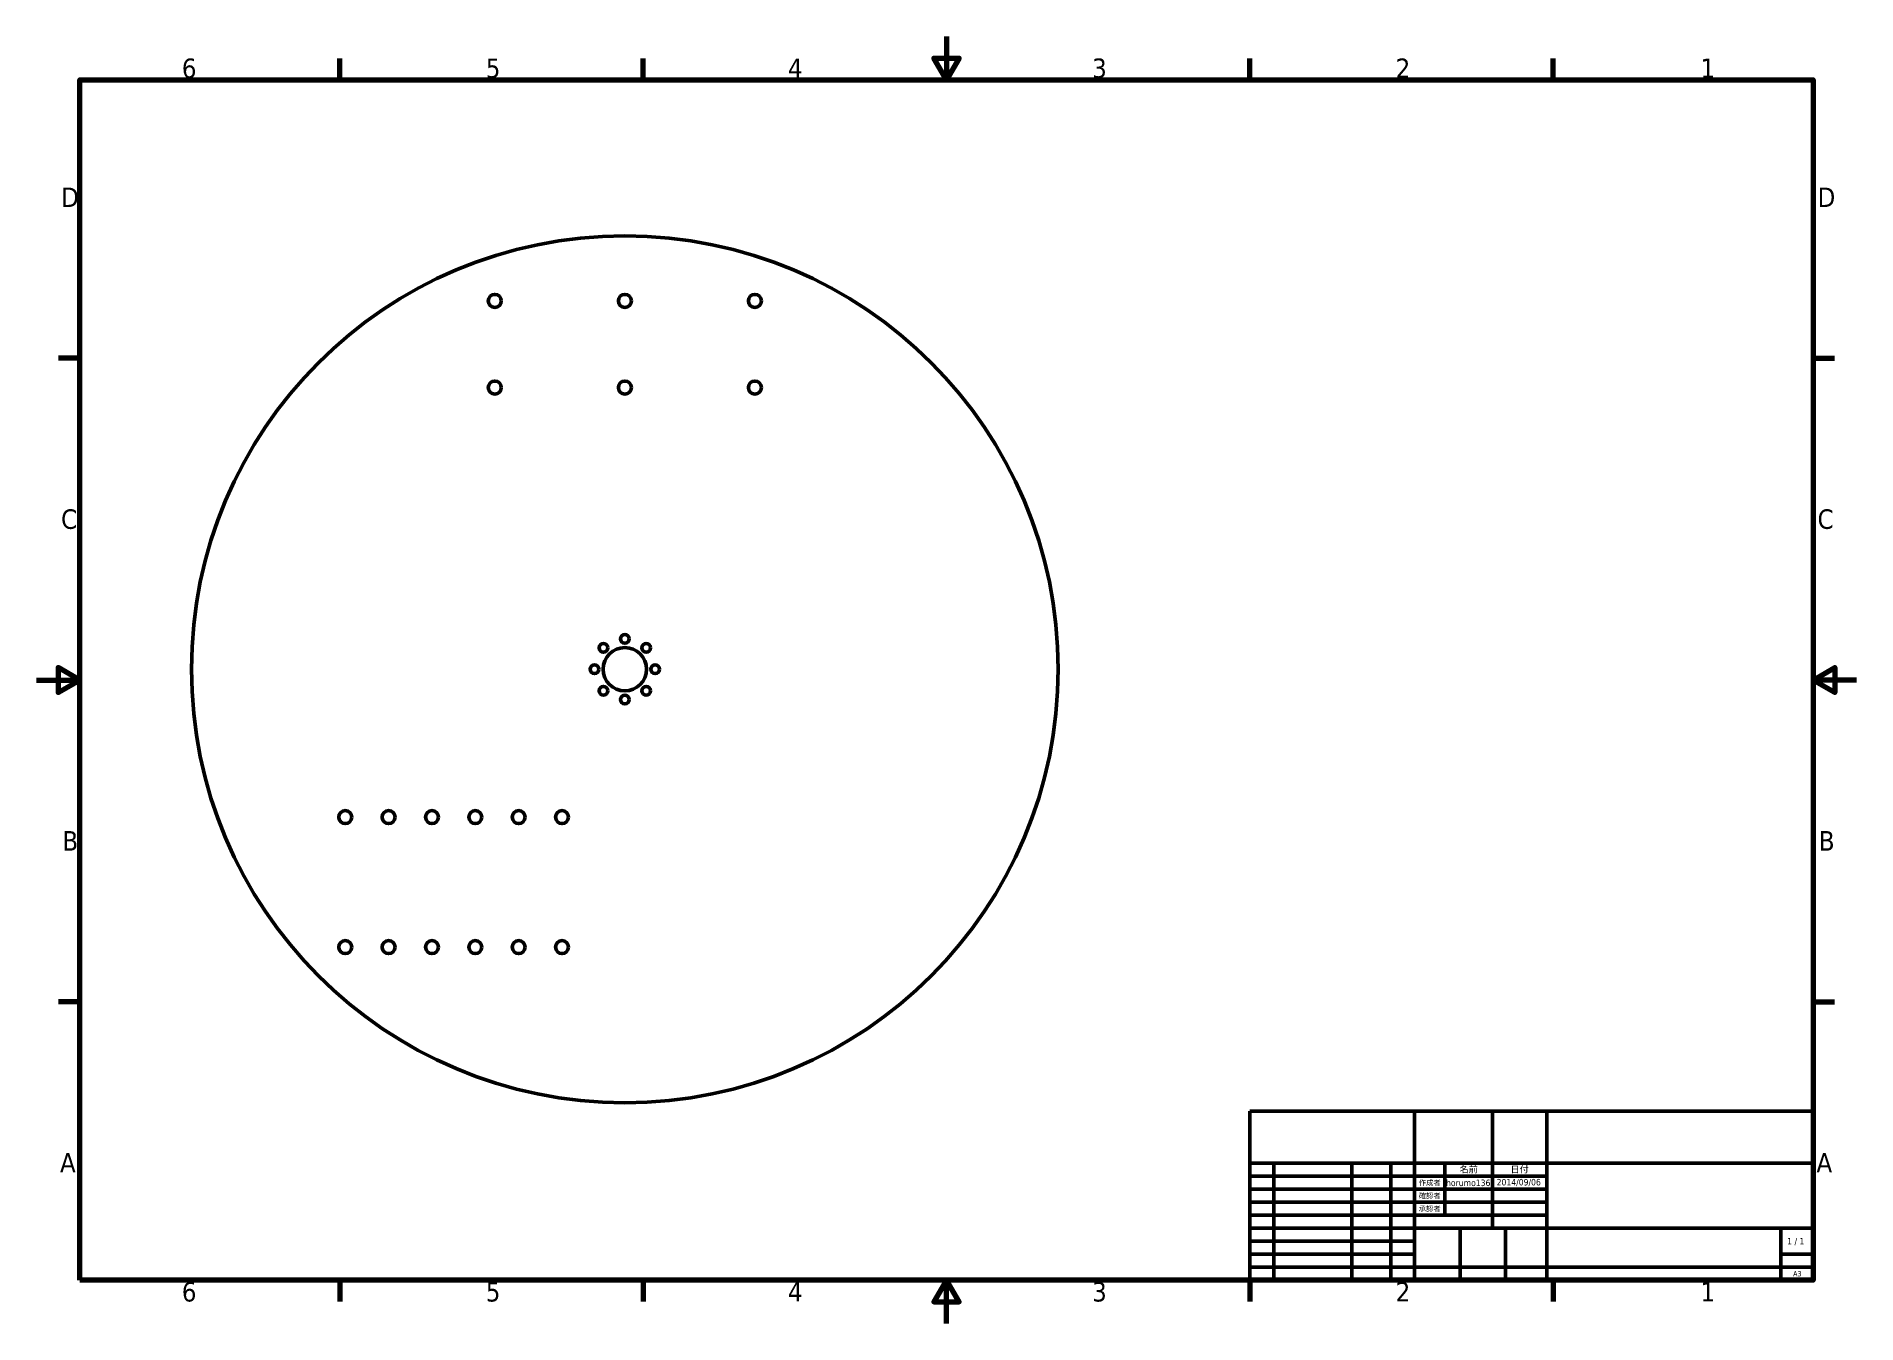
# Model space of a CAD drawing. Header units: millimetres. Extents: x 0 to 420, y 0 to 297.
import ezdxf
from ezdxf.enums import TextEntityAlignment as Align

# ---------------------------------------------------------------- set-up
doc = ezdxf.new("R2010")
doc.units = ezdxf.units.MM
doc.linetypes.add('実線', pattern=[0])
for name, color, linetype, lineweight in [('Border (ISO)', 7, '実線', 70), ('Title (ISO)', 7, '実線', 50), ('Visible (ISO)', 7, '実線', 50)]:
    doc.layers.add(name, color=color, linetype=linetype, lineweight=lineweight)
doc.styles.add('Note Text (JIS)', font='tahoma.ttf')
doc.styles.add('文字スタイル14', font='tahoma.ttf')
doc.styles.add('文字スタイル15', font='tahoma.ttf')
doc.styles.add('文字スタイル16', font='tahoma.ttf')
doc.styles.add('文字スタイル19', font='tahoma.ttf')

# ---------------------------------------------------------------- blocks, each defined once
blk = doc.blocks.new('図面枠 既定の図面枠')
at = {"layer": 'Border (ISO)'}
for p, q in [((70, 287), (70, 291.9)), ((140, 287), (140, 291.9)), ((280, 287), (280, 291.9)), ((350, 287), (350, 291.9)), ((10, 222.75), (5.1, 222.75)), ((410, 222.75), (414.9, 222.75)), ((10, 74.25), (5.1, 74.25)), ((410, 74.25), (414.9, 74.25)), ((70, 10), (70, 5.1)), ((140, 10), (140, 5.1)), ((280, 10), (280, 5.1)), ((350, 10), (350, 5.1))]:
    blk.add_line(p, q, dxfattribs=at)
at = {"layer": 'Border (ISO)', "flags": 128}
for points in [[(210, 297), (210, 287), (207.11, 292), (212.89, 292), (210, 287)], [(10, 10), (10, 287), (410, 287), (410, 10), (10, 10)], [(0, 148.5), (10, 148.5), (5, 151.39), (5, 145.61), (10, 148.5)], [(420, 148.5), (410, 148.5), (415, 151.39), (415, 145.61), (410, 148.5)], [(210, 0), (210, 10), (207.11, 5), (212.89, 5), (210, 10)]]:
    blk.add_lwpolyline(points, dxfattribs=at)
at = {"layer": 'Border (ISO)', "char_height": 4.5, "attachment_point": 7, "style": 'Note Text (JIS)'}
for s, insert in [('6', (33.56, 287.31)), ('5', (103.68, 287.31)), ('4', (173.43, 287.4)), ('3', (243.6, 287.31)), ('2', (313.64, 287.4)), ('1', (383.98, 287.4)), ('D', (5.7, 257.63)), ('D', (411, 257.63)), ('C', (5.69, 183.29)), ('C', (410.99, 183.29)), ('B', (5.98, 109.13)), ('B', (411.28, 109.13)), ('A', (5.44, 34.88)), ('A', (410.74, 34.88)), ('6', (33.56, 5.01)), ('5', (103.68, 5.01)), ('4', (173.43, 5.1)), ('3', (243.6, 5.01)), ('2', (313.64, 5.1)), ('1', (383.98, 5.1))]:
    blk.add_mtext(s, dxfattribs=dict(at, insert=insert))
blk = doc.blocks.new('表題欄 JIS')
at = {"layer": 'Title (ISO)'}
for p, q in [((230, 139), (100, 139)), ((100, 139), (100, 100)), ((138, 100), (138, 139)), ((156, 127), (156, 139)), ((168.5, 100), (168.5, 139)), ((230, 100), (230, 139)), ((100, 127), (230, 127)), ((105.5, 100), (105.5, 127)), ((123.5, 100), (123.5, 127)), ((132.5, 100), (132.5, 127)), ((145, 115), (145, 127)), ((156, 112), (156, 127)), ((100, 124), (168.5, 124)), ((100, 121), (168.5, 121)), ((168.5, 118), (100, 118)), ((100, 115), (168.5, 115)), ((138, 112), (100, 112)), ((168.5, 112), (138, 112)), ((148.5, 100), (148.5, 112)), ((159, 100), (159, 112)), ((168.5, 112), (230, 112)), ((222.5, 100), (222.5, 112)), ((138, 109), (100, 109)), ((138, 106), (100, 106)), ((222.5, 106), (230, 106)), ((230, 103), (100, 103)), ((100, 100), (230, 100))]:
    blk.add_line(p, q, dxfattribs=at)
for s, height, style, p in [('作成者', 1.2, '文字スタイル19', (141.5, 122.5)), ('確認者', 1.2, '文字スタイル19', (141.5, 119.5)), ('承認者', 1.2, '文字スタイル19', (141.5, 116.5)), ('1 / 1 ', 1.5, '文字スタイル15', (226.25, 109))]:
    blk.add_text(s, height=height, dxfattribs=dict(at, style=style)).set_placement(p, align=Align.MIDDLE_CENTER)
at = {"layer": 'Title (ISO)', "char_height": 1.4986, "attachment_point": 5, "style": 'Note Text (JIS)'}
for s, insert, width in [('\\fTahoma|b0|i0;\\H1.4986;名前', (150.5, 125.5), 10.8457), ('\\fTahoma|b0|i0;\\H1.4986;日付', (162.25, 125.5), 12.2497)]:
    blk.add_mtext(s, dxfattribs=dict(at, insert=insert, width=width))
at = {"layer": 'Title (ISO)'}
for tag, height, style, p in [('会社', 3.1, '文字スタイル14', (199.25, 133)), ('確認者', 1.5, '文字スタイル15', (150.5, 119.5)), ('確認日', 1.5, '文字スタイル15', (162.25, 119.5)), ('エンジニアリング承認者', 1.5, '文字スタイル15', (150.5, 116.5)), ('エンジニアリング_承認日', 1.5, '文字スタイル15', (162.25, 116.5)), ('部品番号', 3.1, '文字スタイル14', (195.5, 107.5))]:
    blk.add_attdef(tag, text='', height=height, dxfattribs=dict(at, style=style)).set_placement(p, align=Align.MIDDLE_CENTER)
at = {"layer": 'Title (ISO)', "style": '文字スタイル14'}
blk.add_attdef('タイトル', text='', height=3.1, dxfattribs=at).set_placement((169.5, 126), align=Align.TOP_LEFT)
at = {"layer": 'Title (ISO)'}
for tag, p, height, style in [('作成者_001', (145.27, 121.73), 1.5, '文字スタイル15'), ('作成日_001', (156.94, 121.88), 1.5, '文字スタイル15'), ('シート_サイズ_001', (225.35, 100.9), 1.2, '文字スタイル16')]:
    blk.add_attdef(tag, p, '', height=height, dxfattribs=dict(at, style=style))

msp = doc.modelspace()

# ---------------------------------------------------------------- linework, layer by layer
at = {"layer": 'Visible (ISO)'}
for centre, radius in [((135.78, 150.97), 100), ((105.78, 235.97), 1.5), ((135.78, 235.97), 1.5), ((165.78, 235.97), 1.5), ((105.78, 215.97), 1.5), ((135.78, 215.97), 1.5), ((165.78, 215.97), 1.5), ((130.83, 155.92), 1), ((135.78, 150.97), 5), ((135.78, 157.97), 1), ((140.73, 155.92), 1), ((128.78, 150.97), 1), ((142.78, 150.97), 1), ((130.83, 146.02), 1), ((140.73, 146.02), 1), ((135.78, 143.97), 1), ((71.28, 116.87), 1.5), ((81.28, 116.87), 1.5), ((91.28, 116.87), 1.5), ((101.28, 116.87), 1.5), ((111.28, 116.87), 1.5), ((121.28, 116.87), 1.5), ((71.28, 86.87), 1.5), ((81.28, 86.87), 1.5), ((91.28, 86.87), 1.5), ((101.28, 86.87), 1.5), ((111.28, 86.87), 1.5), ((121.28, 86.87), 1.5)]:
    msp.add_circle(centre, radius, dxfattribs=at)

# ---------------------------------------------------------------- block references
msp.add_blockref('図面枠 既定の図面枠', (0, 0))
msp.add_blockref('表題欄 JIS', (180, -90)).add_auto_attribs({'作成日_001': '2014/09/06', '作成者_001': 'horumo136', 'シート_サイズ_001': 'A3'})

doc.saveas('drawing.dxf')
